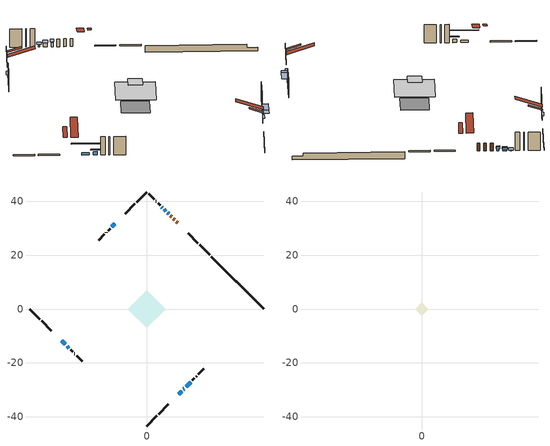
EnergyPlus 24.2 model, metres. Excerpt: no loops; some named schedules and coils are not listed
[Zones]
conditioned space
 floor adiabatic (AdiabaticFloorConstruction): -7.01,0 0,7.01 7.01,0 0,-7.01 z3.05
 floor foundation (Slab1 construction): -4.85,0.11 -0.11,4.85 4.85,-0.11 0.11,-4.85 z-1.22
 wall outside (RimJoist1 construction): 0,-43.37 3.72,-39.66 / -43.37,0 -39.66,-3.72 / 0,43.37 -3.72,39.66 / 23.32,20.05 19.6,23.77 z0.61:0.91
 wall outside (RimJoist2 construction): 4.37,-39 8.01,-35.36 / -39,-4.37 -35.36,-8.01 / -4.37,39 -8.01,35.36 / 18.94,24.43 15.31,28.07 z0.61:0.91
 wall outside (AdiabaticWallConstruction 1): 11.46,31.92 11.03,32.35 / 10.37,33 9.91,33.46 / 9.26,34.12 8.77,34.6 z0.61:2.64
 wall outside (AdiabaticWallConstruction): -11.86,31.51 -12.89,30.49 / 11.86,-31.51 12.89,-30.49 / 13.54,-29.83 13.9,-29.48 z0.61:1.83; -31.51,-11.86 -30.22,-13.16 z0.61:1.17; 8.11,35.26 7.76,35.62 z0.61:1.68; 7.1,36.27 6.45,36.93 / -29.56,-13.81 -28.91,-14.47 z0.61:1.53; 14.55,-28.82 16.24,-27.13 z0.61:2.21; 5.8,37.58 5.57,37.8 z0.61:0.92
 wall outside (Wall1 construction): 16.9,-26.48 17.64,-25.73 / -28.25,-15.12 -27.51,-15.86 / -13.54,29.83 -14.29,29.09 / 4.92,38.45 4.18,39.2 z0.61:5.49
 wall outside (Wall2 construction): 18.3,-25.07 18.45,-24.92 / -26.85,-16.52 -26.7,-16.68 / -14.94,28.43 -15.1,28.28 / 3.52,39.85 3.36,40.01 z0.61:5.49
 wall outside (Wall3 construction): 19.11,-24.26 21.16,-22.21 / -26.04,-17.33 -23.99,-19.38 / -15.75,27.62 -17.81,25.57 / 2.71,40.67 0.66,42.72 z0.61:5.49
 wall foundation (FoundationWall1 construction): 23.98,19.4,-1.22 23.98,19.4,0.61 41.43,1.94,0.61 41.43,1.94,-0.27 43.37,0,-0.27 43.37,0,-1.22
 window (WindowConstruction): -11.86,31.51 -12.88,30.49 z0.61:1.83
 window (WindowConstruction 7): -31.51,-11.86 -30.22,-13.15 z0.61:1.17
 window (WindowConstruction 1): 11.86,-31.51 12.88,-30.49 z0.61:1.83
 window (WindowConstruction 5): 13.54,-29.83 13.9,-29.48 z0.61:1.83
 window (WindowConstruction 6): 8.11,35.26 7.76,35.61 z0.61:1.68
 window (WindowConstruction 2): 7.1,36.27 6.45,36.92 z0.61:1.52
 window (WindowConstruction 3): 14.55,-28.82 16.24,-27.13 z0.61:2.21
 window (WindowConstruction 4): -29.56,-13.81 -28.91,-14.46 z0.61:1.52
 window (WindowConstruction 8): 5.79,37.58 5.58,37.8 z0.61:0.91
 door (Door): 11.46,31.92 11.03,32.35 z0.61:2.64
 door (Door 1): 10.37,33 9.91,33.46 z0.61:2.64
 door (Door 2): 9.25,34.12 8.77,34.6 z0.61:2.64
 ceiling adiabatic (AdiabaticFloorConstruction): 0,-7.01 7.01,0 0,7.01 -7.01,0 z3.05
 roof outside (Roof2 construction): 11.2,-32.17,5.49 6.5,-27.47,7.7 5.26,-28.71,7.7 9.96,-33.41,5.49; -32.17,-11.2,5.49 -27.47,-6.5,7.7 -28.71,-5.26,7.7 -33.41,-9.96,5.49; -11.2,32.17,5.49 -6.5,27.47,7.7 -5.26,28.71,7.7 -9.96,33.41,5.49; 12.11,31.26,5.49 7.41,26.56,7.7 8.65,25.32,7.7 13.35,30.02,5.49
attic - vented
 floor to conditioned space (Floor1 construction Reversed): -2.49,0 0,2.49 2.49,0 0,-2.49 z5.49
 roof outside (Roof1 construction): 9.31,-34.07,5.49 6.88,-31.64,6.63 6.24,-32.28,6.63 8.67,-34.71,5.49; -34.07,-9.31,5.49 -31.64,-6.88,6.63 -32.28,-6.24,6.63 -34.71,-8.67,5.49; -9.31,34.07,5.49 -6.88,31.64,6.63 -6.24,32.28,6.63 -8.67,34.71,5.49; 14.01,29.36,5.49 11.58,26.93,6.63 12.22,26.29,6.63 14.65,28.72,5.49
shading: -13.03,30.35 -11.72,31.66 -12,31.94 -13.31,30.63 z2.03; -28.37,-15.01 -33.37,-10.01 -33.66,-10.3 -28.66,-15.3 z3.79; 13.03,-30.35 11.72,-31.66 12.01,-31.95 13.32,-30.64 z2.03; 14.33,-29.05 13.11,-30.26 14.19,-31.34 15.4,-30.12 z2.44; 7.62,35.76 8.26,35.12 9.33,36.19 8.69,36.83 z1.88; 6.34,37.03 7.21,36.17 8.28,37.24 7.42,38.11 z1.67; 16.52,-26.85 14.27,-29.1 15.35,-30.18 17.6,-27.93 z2.61; -28.48,-14.9 -29.99,-13.38 -30.28,-13.67 -28.77,-15.19 z2.13; 5.3,38.08 6.08,37.3 6.94,38.16 6.16,38.94 z1.31
[Building]
Building 1: Terrain=Suburbs
[Site:Location]
Quebec Intl AP_QC: Latitude {deg}=46.8; Longitude {deg}=-71.38; Time Zone {hr}=-5; Elevation {m}=74; Keep Site Location Information=Yes
[Site:GroundTemperature:Shallow]
0.0108218, -2.24938, -2.43038, -1.3578, 2.94801, 7.23376, 10.9493, 13.303, 13.5029, 11.5886, 7.96783, 3.81355
[Site:WaterMainsTemperature]
Calculation Method=Schedule; Temperature Schedule=mains temperature schedule
[Material] Roughness=Rough; Thermal Absorptance=0.9
Name | Thickness {m} | Conductivity {W/m-K} | Density {kg/m3} | Specific Heat {J/kg-K} | Solar Absorptance | Visible Absorptance
asphalt or fiberglass shingles | 0.00635 | 0.162714 | 1121.4 | 1465.45 | 0.4 | 0.4
ceiling loosefill ins | 0.169333 | 0.0480833 | 16.02 | 1046.75 | 0.7 | 0.7
ceiling stud and cavity | 0.1397 | 0.376001 | 65.682 | 1177.47 | 0.7 | 0.7
concrete 4.0 in. | 0.1016 | 1.803125 | 2242.8 | 837.4 | 0.7 | 0.7
concrete 8.0 in. | 0.2032 | 1.803125 | 2242.8 | 837.4 | 0.7 | 0.7
door material | 0.04445 | 0.0451087 | 512.64 | 1214.23 | 0.7 | 0.7
door material 1 | 0.04445 | 0.20624 | 512.64 | 1214.23 | 0.7 | 0.7
exterior vertical ins | 0.00865785 | 0.029427 | 32.04 | 1214.23 | 0.7 | 0.7
floor covering | 0.0127 | 0.0433444 | 54.468 | 1339.84 | 0.6 | 0.6
floor rigid ins; wall rigid ins | 0.512978 | 0.029427 | 32.04 | 1214.23 | 0.7 | 0.7
floor stud and cavity | 0.1397 | 1.75129 | 37.0049 | 1207.88 | 0.7 | 0.7
furniture material conditioned space 1 | 0.1524 | 0.115458 | 640.8 | 1214.23 | 0.6 | 0.6
gypsum board | 0.0127 | 0.160291 | 801 | 837.4 | 0.6 | 0.6
gypsum board 1 | 0.0127 | 0.160291 | 801 | 837.4 | 0.7 | 0.7
osb sheathing 0.5 in. | 0.0127 | 0.115458 | 512.64 | 1214.23 | 0.7 | 0.7
osb sheathing 0.75 in. | 0.01905 | 0.115458 | 512.64 | 1214.23 | 0.7 | 0.7
osb sheathing 2.0 in. | 0.0508 | 0.115458 | 512.64 | 1214.23 | 0.7 | 0.7
rim joist rigid ins; roof rigid ins | 0.051816 | 0.029427 | 32.04 | 1214.23 | 0.7 | 0.7
rim joist stud and cavity | 0.0508 | 0.042578 | 125.044 | 1163.47 | 0.6 | 0.6
rim joist stud and cavity 1 | 0.0508 | 0.037198 | 125.044 | 1163.47 | 0.6 | 0.6
roof stud and cavity | 0.2032 | 1.14503 | 78.34581 | 1123.46 | 0.7 | 0.7
wall stud and cavity | 0.1397 | 0.105363 | 139.0536 | 1170.24 | 0.7 | 0.7
wall stud and cavity 1 | 0.1397 | 0.0995464 | 139.0536 | 1170.24 | 0.7 | 0.7
wall stud and cavity 2 | 0.1397 | 0.0972285 | 139.0536 | 1170.24 | 0.7 | 0.7
wall stud and cavity 3 | 0.0889 | 0.380278 | 52.3479 | 1209.89 | 0.7 | 0.7
wall stud and cavity 4 | 0.0889 | 0.391764 | 83.0341 | 1211.67 | 0.7 | 0.7
wood siding | 0.0254 | 0.102417 | 544.68 | 1172.36 | 0.4 | 0.4
wood siding 1; wood siding 2; wood siding 3 | 0.0254 | 0.102417 | 544.68 | 1172.36 | 0.7 | 0.7
[WindowMaterial:SimpleGlazingSystem]
Name | U-Factor {W/m2-K} | Solar Heat Gain Coefficient
WindowMaterial | 2.78676 | 0.58
WindowMaterial 1 | 3.02467 | 0.51
WindowMaterial 2 | 2.05089 | 0.58
WindowMaterial 3 | 1.80901 | 0.4
WindowMaterial 4 | 3.03943 | 0.45
WindowMaterial 5 | 3.04227 | 0.45
WindowMaterial 6 | 4.34026 | 0.48
[Construction]
AdiabaticFloorConstruction: floor stud and cavity, floor rigid ins, osb sheathing 0.75 in., floor covering
AdiabaticWallConstruction: wood siding 2, wall rigid ins, wall stud and cavity 3, gypsum board
AdiabaticWallConstruction 1: wood siding 3, wall rigid ins, wall stud and cavity 3, gypsum board
Door: door material
Door 1; Door 2: door material 1
Floor1 construction Reversed: gypsum board, ceiling stud and cavity, ceiling loosefill ins
FoundationWall1 construction: concrete 8.0 in., gypsum board 1
furniture construction conditioned space 1: furniture material conditioned space 1
PartitionWallConstruction: gypsum board, wall stud and cavity 4, gypsum board
RimJoist1 construction: wood siding 1, osb sheathing 2.0 in., rim joist stud and cavity
RimJoist2 construction: wood siding 1, rim joist rigid ins, osb sheathing 2.0 in., rim joist stud and cavity 1
Roof1 construction: asphalt or fiberglass shingles
Roof2 construction: asphalt or fiberglass shingles, roof rigid ins, osb sheathing 0.75 in., roof stud and cavity, gypsum board
Slab1 construction: concrete 4.0 in.
Wall1 construction: wood siding, osb sheathing 0.5 in., wall stud and cavity, gypsum board
Wall2 construction: wood siding, osb sheathing 0.5 in., wall stud and cavity 1, gypsum board
Wall3 construction: wood siding, osb sheathing 0.5 in., wall stud and cavity 2, gypsum board
WindowConstruction; WindowConstruction 1: WindowMaterial
WindowConstruction 2; WindowConstruction 4: WindowMaterial 1
WindowConstruction 3: WindowMaterial 2
WindowConstruction 5: WindowMaterial 3
WindowConstruction 6: WindowMaterial 4
WindowConstruction 7: WindowMaterial 5
WindowConstruction 8: WindowMaterial 6
[Zone] Multiplier=1; Part of Total Floor Area=Yes
Name | Volume {m3}
attic - vented | 2.31528
conditioned space | 280.6
[Space]
Name | Zone | Volume {m3}
attic - vented 1 | attic - vented | 2.31528
conditioned space 1 | conditioned space | 280.6
[ZoneInfiltration:EffectiveLeakageArea]
infil attic - vented 1: Zone or Space=attic - vented 1; Schedule=Always On Discrete; Effective Air Leakage Area {cm2}=459.692; Stack Coefficient=7.96613e-05; Wind Coefficient=6.03037e-06
[ZoneMixing]
whole house fan mix: Zone or Space=attic - vented; Schedule=Always On Continuous; Design Flow Rate Calculation Method=Flow/Zone; Design Flow Rate {m3/s}=0; Source Zone or Space=conditioned space
[SurfaceProperty:ExposedFoundationPerimeter]
Slab1: Exposed Perimeter Calculation Method=TotalExposedPerimeter; Total Exposed Perimeter {m}=27.433
[InternalMass] Zone or ZoneList=conditioned space; Space or SpaceList=conditioned space 1
Name | Construction | Surface Area {m2}
furniture mass conditioned space 1 | furniture construction conditioned space 1 | 58.1239
partition wall mass | PartitionWallConstruction | 145.31
[Lights]
interior lighting: Zone or ZoneList or Space or SpaceList=conditioned space 1; Schedule=interior lighting schedule; Design Level Calculation Method=LightingLevel; Lighting Level {W}=343.2; Return Air Fraction=0; Fraction Radiant=0.6; Fraction Visible=0.2; Fraction Replaceable=1
[People]
occupants: Zone or ZoneList or Space or SpaceList=conditioned space 1; Number of People Schedule=occupants schedule; Number of People Calculation Method=People; Number of People=3; Fraction Radiant=0.314171; Sensible Heat Fraction=0.56303; Activity Level Schedule=occupants activity schedule; Carbon Dioxide Generation Rate {m3/s-W}=0; Enable ASHRAE 55 Comfort Warnings=No; Mean Radiant Temperature Calculation Type=EnclosureAveraged
[ElectricEquipment] Zone or ZoneList or Space or SpaceList=conditioned space 1; Design Level Calculation Method=EquipmentLevel
Name | Schedule | Design Level {W} | Fraction Latent | Fraction Radiant | Fraction Lost
clothes dryer | clothes dryer schedule | 140.772 | 0.015 | 0.081 | 0.85
clothes washer | clothes washer schedule | 32.1985 | 0.03 | 0.162 | 0.7
cooking range | cooking range schedule | 215.147 | 0.08 | 0.432 | 0.2
dishwasher | dishwasher schedule | 66.8632 | 0.3 | 0.18 | 0.4
fridge | fridge schedule | 72.9452 | 0 | 0.6 | 0
mech vent house fan | mech vent house fan schedule | 0 | 0 | 0 | 1
mech vent house fan cfis | mech vent house fan cfis schedule | 0 | 0 | 0 | 0
mech vent range fan 0 | mech vent range fan 0 schedule | 57 | 0 | 0 | 1
misc plug loads | misc plug loads schedule | 494.7 | 0.045 | 0.513 | 0.1
whole house fan | Always On Discrete | 0 | 0 | 0 | 1
[OtherEquipment] Zone or ZoneList or Space or SpaceList=conditioned space 1; Design Level Calculation Method=EquipmentLevel
Name | Fuel Type | Schedule | Design Level {W} | Fraction Latent | Fraction Radiant | Fraction Lost
clothes dryer 1 | Electricity | clothes dryer schedule | 0 | 0.015 | 0.081 | 0.85
cooking range 1 | Electricity | cooking range schedule | 0 | 0.08 | 0.432 | 0.2
general water use latent | None | general water use schedule | 62.594 | 1 | 0 | 0
general water use sensible | None | general water use schedule | -61.6891 | 0 | 0.6 | 0
mech vent house fan latent load | None | Always On Discrete | 0 | 1 | 0 | 0
mech vent house fan sensible load | None | Always On Discrete | 0 | 0 | 0 | 0
water heater energy adjustment1 | Electricity | Always On Discrete | 0.01 | 0 | 0 | 1
[ZoneInfiltration:DesignFlowRate] Zone or ZoneList or Space or SpaceList=conditioned space 1; Schedule=Always On Discrete; Design Flow Rate Calculation Method=Flow/Zone; Design Flow Rate {m3/s}=0
infil flow; natural vent flow; whole house fan flow
[ZoneControl:Thermostat]
conditioned space Thermostat: Zone or ZoneList=conditioned space; Control Type Schedule=conditioned space Thermostat Schedule; Control 1=conditioned space temperature setpoint; Temperature Difference Between Cutout And Setpoint {deltaC}=0
[ThermostatSetpoint:DualSetpoint]
conditioned space temperature setpoint: Heating Setpoint Temperature Schedule=heating setpoint; Cooling Setpoint Temperature Schedule=cooling setpoint
[AirLoopHVAC:UnitarySystem]
unit heater unitary system: Control Type=Load; Controlling Zone or Thermostat Location=conditioned space; Dehumidification Control Type=None; Availability Schedule=Always On Discrete; Supply Fan=unit heater supply fan; Fan Placement=BlowThrough; Supply Air Fan Operating Mode Schedule=unit heater auto fan schedule; Heating Coil=unit heater htg coil; DX Heating Coil Sizing Ratio=1; Use DOAS DX Cooling Coil=No; Minimum Supply Air Temperature {C}=2; Latent Load Control=SensibleOnlyLoadControl; Cooling Supply Air Flow Rate Method=None; Heating Supply Air Flow Rate Method=SupplyAirFlowRate; Heating Supply Air Flow Rate {m3/s}=0.00141584; No Load Supply Air Flow Rate Method=SupplyAirFlowRate; No Load Supply Air Flow Rate {m3/s}=0; No Load Supply Air Flow Rate Control Set To Low Speed=Yes; Maximum Supply Air Temperature {C}=48.8889; Maximum Outdoor Dry-Bulb Temperature for Supplemental Heater Operation {C}=21; Ancillary On-Cycle Electric Power {W}=0; Ancillary Off-Cycle Electric Power {W}=0
[Zone equipment]
conditioned space: electric baseboard, unit heater unitary system
[Foundation:Kiva]
Foundation Kiva 1: Initial Indoor Air Temperature {C}=18; Wall Height Above Grade {m}=0.609996; Wall Depth Below Slab {m}=0.2032; Custom Block Material Name 1=exterior vertical ins; Custom Block Depth 1 {m}=1.82999; Custom Block X Position 1 {m}=0.2159; Custom Block Z Position 1 {m}=0
[Foundation:Kiva:Settings]
Soil Conductivity {W/m-K}=0.849921; Soil Density {kg/m3}=1842.3; Soil Specific Heat {J/kg-K}=418.7; Ground Solar Absorptivity=0.9; Ground Thermal Absorptivity=0.9; Ground Surface Roughness {m}=0.03; Far-Field Width {m}=40; Deep-Ground Boundary Condition=ZeroFlux; Deep-Ground Depth {m}=40; Minimum Cell Dimension {m}=0.2; Maximum Cell Growth Coefficient=3; Simulation Timestep=Timestep
[Exterior:Lights]
exterior lighting: Schedule=exterior lighting schedule; Design Level {W}=75.6
[EnergyManagementSystem:Sensor] Output:Variable or Output:Meter Index Key=conditioned space
Name | Output:Variable or Output:Meter
conditioned_space_clg_unmet_s | Zone Cooling Setpoint Not Met Time
conditioned_space_htg_unmet_s | Zone Heating Setpoint Not Met Time
fridge_tin_s; tin_s; tin_s_1 | Zone Mean Air Temperature
tout_s | Zone Outdoor Air Drybulb Temperature
win_s | Zone Air Humidity Ratio
[Schedule:Constant]
Name | Hourly Value
Always On Continuous; mech vent house fan schedule; mech vent house fan cfis schedule; Always On Discrete | 1
occupants activity schedule | 117.228
fridge schedule; unit heater auto fan schedule | 0
[Schedule:Week:Daily]
interior lighting schedule Week Rule - Jan1-Jan27: interior lighting schedule day, interior lighting schedule day, interior lighting schedule day, interior lighting schedule day, interior lighting schedule day, interior lighting schedule day, interior lighting schedule day, interior lighting schedule default day, interior lighting schedule default day, interior lighting schedule default day, interior lighting schedule default day, interior lighting schedule default day
interior lighting schedule Week Rule - Jan28-Feb3: interior lighting schedule day, interior lighting schedule day, interior lighting schedule day, interior lighting schedule day, interior lighting schedule day 1, interior lighting schedule day 1, interior lighting schedule day 1, interior lighting schedule default day, interior lighting schedule default day, interior lighting schedule default day, interior lighting schedule default day, interior lighting schedule default day
interior lighting schedule Week Rule - Feb4-Feb24: interior lighting schedule day 1, interior lighting schedule day 1, interior lighting schedule day 1, interior lighting schedule day 1, interior lighting schedule day 1, interior lighting schedule day 1, interior lighting schedule day 1, interior lighting schedule default day, interior lighting schedule default day, interior lighting schedule default day, interior lighting schedule default day, interior lighting schedule default day
interior lighting schedule Week Rule - Feb25-Mar3: interior lighting schedule day 1, interior lighting schedule day 1, interior lighting schedule day 1, interior lighting schedule day 1, interior lighting schedule day 2, interior lighting schedule day 2, interior lighting schedule day 2, interior lighting schedule default day, interior lighting schedule default day, interior lighting schedule default day, interior lighting schedule default day, interior lighting schedule default day
interior lighting schedule Week Rule - Mar4-Mar31: interior lighting schedule day 2, interior lighting schedule day 2, interior lighting schedule day 2, interior lighting schedule day 2, interior lighting schedule day 2, interior lighting schedule day 2, interior lighting schedule day 2, interior lighting schedule default day, interior lighting schedule default day, interior lighting schedule default day, interior lighting schedule default day, interior lighting schedule default day
interior lighting schedule Week Rule - Apr1-Apr28: interior lighting schedule day 3, interior lighting schedule day 3, interior lighting schedule day 3, interior lighting schedule day 3, interior lighting schedule day 3, interior lighting schedule day 3, interior lighting schedule day 3, interior lighting schedule default day, interior lighting schedule default day, interior lighting schedule default day, interior lighting schedule default day, interior lighting schedule default day
interior lighting schedule Week Rule - Apr29-May5: interior lighting schedule day 3, interior lighting schedule day 3, interior lighting schedule day 4, interior lighting schedule day 4, interior lighting schedule day 4, interior lighting schedule day 4, interior lighting schedule day 4, interior lighting schedule default day, interior lighting schedule default day, interior lighting schedule default day, interior lighting schedule default day, interior lighting schedule default day
interior lighting schedule Week Rule - May6-May26: interior lighting schedule day 4, interior lighting schedule day 4, interior lighting schedule day 4, interior lighting schedule day 4, interior lighting schedule day 4, interior lighting schedule day 4, interior lighting schedule day 4, interior lighting schedule default day, interior lighting schedule default day, interior lighting schedule default day, interior lighting schedule default day, interior lighting schedule default day
interior lighting schedule Week Rule - May27-Jun2: interior lighting schedule day 4, interior lighting schedule day 4, interior lighting schedule day 4, interior lighting schedule day 4, interior lighting schedule day 4, interior lighting schedule day 5, interior lighting schedule day 5, interior lighting schedule default day, interior lighting schedule default day, interior lighting schedule default day, interior lighting schedule default day, interior lighting schedule default day
interior lighting schedule Week Rule - Jun3-Jun30: interior lighting schedule day 5, interior lighting schedule day 5, interior lighting schedule day 5, interior lighting schedule day 5, interior lighting schedule day 5, interior lighting schedule day 5, interior lighting schedule day 5, interior lighting schedule default day, interior lighting schedule default day, interior lighting schedule default day, interior lighting schedule default day, interior lighting schedule default day
interior lighting schedule Week Rule - Jul1-Jul28: interior lighting schedule day 6, interior lighting schedule day 6, interior lighting schedule day 6, interior lighting schedule day 6, interior lighting schedule day 6, interior lighting schedule day 6, interior lighting schedule day 6, interior lighting schedule default day, interior lighting schedule default day, interior lighting schedule default day, interior lighting schedule default day, interior lighting schedule default day
interior lighting schedule Week Rule - Jul29-Aug4: interior lighting schedule day 6, interior lighting schedule day 6, interior lighting schedule day 6, interior lighting schedule day 7, interior lighting schedule day 7, interior lighting schedule day 7, interior lighting schedule day 7, interior lighting schedule default day, interior lighting schedule default day, interior lighting schedule default day, interior lighting schedule default day, interior lighting schedule default day
interior lighting schedule Week Rule - Aug5-Aug25: interior lighting schedule day 7, interior lighting schedule day 7, interior lighting schedule day 7, interior lighting schedule day 7, interior lighting schedule day 7, interior lighting schedule day 7, interior lighting schedule day 7, interior lighting schedule default day, interior lighting schedule default day, interior lighting schedule default day, interior lighting schedule default day, interior lighting schedule default day
interior lighting schedule Week Rule - Aug26-Sep1: interior lighting schedule day 7, interior lighting schedule day 7, interior lighting schedule day 7, interior lighting schedule day 7, interior lighting schedule day 7, interior lighting schedule day 7, interior lighting schedule day 8, interior lighting schedule default day, interior lighting schedule default day, interior lighting schedule default day, interior lighting schedule default day, interior lighting schedule default day
interior lighting schedule Week Rule - Sep2-Sep29: interior lighting schedule day 8, interior lighting schedule day 8, interior lighting schedule day 8, interior lighting schedule day 8, interior lighting schedule day 8, interior lighting schedule day 8, interior lighting schedule day 8, interior lighting schedule default day, interior lighting schedule default day, interior lighting schedule default day, interior lighting schedule default day, interior lighting schedule default day
interior lighting schedule Week Rule - Sep30-Oct6: interior lighting schedule day 8, interior lighting schedule day 9, interior lighting schedule day 9, interior lighting schedule day 9, interior lighting schedule day 9, interior lighting schedule day 9, interior lighting schedule day 9, interior lighting schedule default day, interior lighting schedule default day, interior lighting schedule default day, interior lighting schedule default day, interior lighting schedule default day
interior lighting schedule Week Rule - Oct7-Oct27: interior lighting schedule day 9, interior lighting schedule day 9, interior lighting schedule day 9, interior lighting schedule day 9, interior lighting schedule day 9, interior lighting schedule day 9, interior lighting schedule day 9, interior lighting schedule default day, interior lighting schedule default day, interior lighting schedule default day, interior lighting schedule default day, interior lighting schedule default day
interior lighting schedule Week Rule - Oct28-Nov3: interior lighting schedule day 9, interior lighting schedule day 9, interior lighting schedule day 9, interior lighting schedule day 9, interior lighting schedule day 10, interior lighting schedule day 10, interior lighting schedule day 10, interior lighting schedule default day, interior lighting schedule default day, interior lighting schedule default day, interior lighting schedule default day, interior lighting schedule default day
interior lighting schedule Week Rule - Nov4-Nov24: interior lighting schedule day 10, interior lighting schedule day 10, interior lighting schedule day 10, interior lighting schedule day 10, interior lighting schedule day 10, interior lighting schedule day 10, interior lighting schedule day 10, interior lighting schedule default day, interior lighting schedule default day, interior lighting schedule default day, interior lighting schedule default day, interior lighting schedule default day
interior lighting schedule Week Rule - Nov25-Dec1: interior lighting schedule day 10, interior lighting schedule day 10, interior lighting schedule day 10, interior lighting schedule day 10, interior lighting schedule day 10, interior lighting schedule day 10, interior lighting schedule day 11, interior lighting schedule default day, interior lighting schedule default day, interior lighting schedule default day, interior lighting schedule default day, interior lighting schedule default day
interior lighting schedule Week Rule - Dec2-Dec31: interior lighting schedule day 11, interior lighting schedule day 11, interior lighting schedule day 11, interior lighting schedule day 11, interior lighting schedule day 11, interior lighting schedule day 11, interior lighting schedule day 11, interior lighting schedule default day, interior lighting schedule default day, interior lighting schedule default day, interior lighting schedule default day, interior lighting schedule default day
occupants schedule Week Rule - Jan1-Dec31: occupants schedule day, occupants schedule day, occupants schedule day, occupants schedule day, occupants schedule day, occupants schedule day, occupants schedule day, occupants schedule default day, occupants schedule default day, occupants schedule default day, occupants schedule default day, occupants schedule default day
clothes dryer schedule Week Rule - Jan1-Dec31: clothes dryer schedule day, clothes dryer schedule day, clothes dryer schedule day, clothes dryer schedule day, clothes dryer schedule day, clothes dryer schedule day, clothes dryer schedule day, clothes dryer schedule default day, clothes dryer schedule default day, clothes dryer schedule default day, clothes dryer schedule default day, clothes dryer schedule default day
clothes washer schedule Week Rule - Jan1-Dec31: clothes washer schedule day, clothes washer schedule day, clothes washer schedule day, clothes washer schedule day, clothes washer schedule day, clothes washer schedule day, clothes washer schedule day, clothes washer schedule default day, clothes washer schedule default day, clothes washer schedule default day, clothes washer schedule default day, clothes washer schedule default day
cooking range schedule Week Rule - Jan1-Dec31: cooking range schedule day, cooking range schedule day, cooking range schedule day, cooking range schedule day, cooking range schedule day, cooking range schedule day, cooking range schedule day, cooking range schedule default day, cooking range schedule default day, cooking range schedule default day, cooking range schedule default day, cooking range schedule default day
dishwasher schedule Week Rule - Jan1-Dec31: dishwasher schedule day, dishwasher schedule day, dishwasher schedule day, dishwasher schedule day, dishwasher schedule day, dishwasher schedule day, dishwasher schedule day, dishwasher schedule default day, dishwasher schedule default day, dishwasher schedule default day, dishwasher schedule default day, dishwasher schedule default day
mech vent range fan 0 schedule Week Rule - Jan1-Dec31: mech vent range fan 0 schedule day, mech vent range fan 0 schedule day, mech vent range fan 0 schedule day, mech vent range fan 0 schedule day, mech vent range fan 0 schedule day, mech vent range fan 0 schedule day, mech vent range fan 0 schedule day, mech vent range fan 0 schedule default day, mech vent range fan 0 schedule default day, mech vent range fan 0 schedule default day, mech vent range fan 0 schedule default day, mech vent range fan 0 schedule default day
misc plug loads schedule Week Rule - Jan1-Dec31: misc plug loads schedule day, misc plug loads schedule day, misc plug loads schedule day, misc plug loads schedule day, misc plug loads schedule day, misc plug loads schedule day, misc plug loads schedule day, misc plug loads schedule default day, misc plug loads schedule default day, misc plug loads schedule default day, misc plug loads schedule default day, misc plug loads schedule default day
general water use schedule Week Rule - Jan1-Dec31: general water use schedule day, general water use schedule day, general water use schedule day, general water use schedule day, general water use schedule day, general water use schedule day, general water use schedule day, general water use schedule default day, general water use schedule default day, general water use schedule default day, general water use schedule default day, general water use schedule default day
exterior lighting schedule Week Rule - Jan1-Jan27: exterior lighting schedule day, exterior lighting schedule day, exterior lighting schedule day, exterior lighting schedule day, exterior lighting schedule day, exterior lighting schedule day, exterior lighting schedule day, exterior lighting schedule default day, exterior lighting schedule default day, exterior lighting schedule default day, exterior lighting schedule default day, exterior lighting schedule default day
exterior lighting schedule Week Rule - Jan28-Feb3: exterior lighting schedule day, exterior lighting schedule day, exterior lighting schedule day, exterior lighting schedule day, exterior lighting schedule day 1, exterior lighting schedule day 1, exterior lighting schedule day 1, exterior lighting schedule default day, exterior lighting schedule default day, exterior lighting schedule default day, exterior lighting schedule default day, exterior lighting schedule default day
exterior lighting schedule Week Rule - Feb4-Feb24: exterior lighting schedule day 1, exterior lighting schedule day 1, exterior lighting schedule day 1, exterior lighting schedule day 1, exterior lighting schedule day 1, exterior lighting schedule day 1, exterior lighting schedule day 1, exterior lighting schedule default day, exterior lighting schedule default day, exterior lighting schedule default day, exterior lighting schedule default day, exterior lighting schedule default day
exterior lighting schedule Week Rule - Feb25-Mar3: exterior lighting schedule day 1, exterior lighting schedule day 1, exterior lighting schedule day 1, exterior lighting schedule day 1, exterior lighting schedule day 2, exterior lighting schedule day 2, exterior lighting schedule day 2, exterior lighting schedule default day, exterior lighting schedule default day, exterior lighting schedule default day, exterior lighting schedule default day, exterior lighting schedule default day
exterior lighting schedule Week Rule - Mar4-Mar31: exterior lighting schedule day 2, exterior lighting schedule day 2, exterior lighting schedule day 2, exterior lighting schedule day 2, exterior lighting schedule day 2, exterior lighting schedule day 2, exterior lighting schedule day 2, exterior lighting schedule default day, exterior lighting schedule default day, exterior lighting schedule default day, exterior lighting schedule default day, exterior lighting schedule default day
exterior lighting schedule Week Rule - Apr1-Apr28: exterior lighting schedule day 3, exterior lighting schedule day 3, exterior lighting schedule day 3, exterior lighting schedule day 3, exterior lighting schedule day 3, exterior lighting schedule day 3, exterior lighting schedule day 3, exterior lighting schedule default day, exterior lighting schedule default day, exterior lighting schedule default day, exterior lighting schedule default day, exterior lighting schedule default day
exterior lighting schedule Week Rule - Apr29-May5: exterior lighting schedule day 3, exterior lighting schedule day 3, exterior lighting schedule day 4, exterior lighting schedule day 4, exterior lighting schedule day 4, exterior lighting schedule day 4, exterior lighting schedule day 4, exterior lighting schedule default day, exterior lighting schedule default day, exterior lighting schedule default day, exterior lighting schedule default day, exterior lighting schedule default day
exterior lighting schedule Week Rule - May6-May26: exterior lighting schedule day 4, exterior lighting schedule day 4, exterior lighting schedule day 4, exterior lighting schedule day 4, exterior lighting schedule day 4, exterior lighting schedule day 4, exterior lighting schedule day 4, exterior lighting schedule default day, exterior lighting schedule default day, exterior lighting schedule default day, exterior lighting schedule default day, exterior lighting schedule default day
exterior lighting schedule Week Rule - May27-Jun2: exterior lighting schedule day 4, exterior lighting schedule day 4, exterior lighting schedule day 4, exterior lighting schedule day 4, exterior lighting schedule day 4, exterior lighting schedule day 5, exterior lighting schedule day 5, exterior lighting schedule default day, exterior lighting schedule default day, exterior lighting schedule default day, exterior lighting schedule default day, exterior lighting schedule default day
exterior lighting schedule Week Rule - Jun3-Jun30: exterior lighting schedule day 5, exterior lighting schedule day 5, exterior lighting schedule day 5, exterior lighting schedule day 5, exterior lighting schedule day 5, exterior lighting schedule day 5, exterior lighting schedule day 5, exterior lighting schedule default day, exterior lighting schedule default day, exterior lighting schedule default day, exterior lighting schedule default day, exterior lighting schedule default day
exterior lighting schedule Week Rule - Jul1-Jul28: exterior lighting schedule day 6, exterior lighting schedule day 6, exterior lighting schedule day 6, exterior lighting schedule day 6, exterior lighting schedule day 6, exterior lighting schedule day 6, exterior lighting schedule day 6, exterior lighting schedule default day, exterior lighting schedule default day, exterior lighting schedule default day, exterior lighting schedule default day, exterior lighting schedule default day
exterior lighting schedule Week Rule - Jul29-Aug4: exterior lighting schedule day 6, exterior lighting schedule day 6, exterior lighting schedule day 6, exterior lighting schedule day 7, exterior lighting schedule day 7, exterior lighting schedule day 7, exterior lighting schedule day 7, exterior lighting schedule default day, exterior lighting schedule default day, exterior lighting schedule default day, exterior lighting schedule default day, exterior lighting schedule default day
exterior lighting schedule Week Rule - Aug5-Aug25: exterior lighting schedule day 7, exterior lighting schedule day 7, exterior lighting schedule day 7, exterior lighting schedule day 7, exterior lighting schedule day 7, exterior lighting schedule day 7, exterior lighting schedule day 7, exterior lighting schedule default day, exterior lighting schedule default day, exterior lighting schedule default day, exterior lighting schedule default day, exterior lighting schedule default day
exterior lighting schedule Week Rule - Aug26-Sep1: exterior lighting schedule day 7, exterior lighting schedule day 7, exterior lighting schedule day 7, exterior lighting schedule day 7, exterior lighting schedule day 7, exterior lighting schedule day 7, exterior lighting schedule day 8, exterior lighting schedule default day, exterior lighting schedule default day, exterior lighting schedule default day, exterior lighting schedule default day, exterior lighting schedule default day
exterior lighting schedule Week Rule - Sep2-Sep29: exterior lighting schedule day 8, exterior lighting schedule day 8, exterior lighting schedule day 8, exterior lighting schedule day 8, exterior lighting schedule day 8, exterior lighting schedule day 8, exterior lighting schedule day 8, exterior lighting schedule default day, exterior lighting schedule default day, exterior lighting schedule default day, exterior lighting schedule default day, exterior lighting schedule default day
[Schedule:Year]
interior lighting schedule: interior lighting schedule Week Rule - Jan1-Jan27, 1, 1, 1, 27, interior lighting schedule Week Rule - Jan28-Feb3, 1, 28, 2, 3, interior lighting schedule Week Rule - Feb4-Feb24, 2, 4, 2, 24, interior lighting schedule Week Rule - Feb25-Mar3, 2, 25, 3, 3, interior lighting schedule Week Rule - Mar4-Mar31, 3, 4, 3, 31, interior lighting schedule Week Rule - Apr1-Apr28, 4, 1, 4, 28, interior lighting schedule Week Rule - Apr29-May5, 4, 29, 5, 5, interior lighting schedule Week Rule - May6-May26, 5, 6, 5, 26, interior lighting schedule Week Rule - May27-Jun2, 5, 27, 6, 2, interior lighting schedule Week Rule - Jun3-Jun30, 6, 3, 6, 30, interior lighting schedule Week Rule - Jul1-Jul28, 7, 1, 7, 28, interior lighting schedule Week Rule - Jul29-Aug4, 7, 29, 8, 4, interior lighting schedule Week Rule - Aug5-Aug25, 8, 5, 8, 25, interior lighting schedule Week Rule - Aug26-Sep1, 8, 26, 9, 1, interior lighting schedule Week Rule - Sep2-Sep29, 9, 2, 9, 29, interior lighting schedule Week Rule - Sep30-Oct6, 9, 30, 10, 6, interior lighting schedule Week Rule - Oct7-Oct27, 10, 7, 10, 27, interior lighting schedule Week Rule - Oct28-Nov3, 10, 28, 11, 3, interior lighting schedule Week Rule - Nov4-Nov24, 11, 4, 11, 24, interior lighting schedule Week Rule - Nov25-Dec1, 11, 25, 12, 1, interior lighting schedule Week Rule - Dec2-Dec31, 12, 2, 12, 31
occupants schedule: occupants schedule Week Rule - Jan1-Dec31, 1, 1, 12, 31
clothes dryer schedule: clothes dryer schedule Week Rule - Jan1-Dec31, 1, 1, 12, 31
clothes washer schedule: clothes washer schedule Week Rule - Jan1-Dec31, 1, 1, 12, 31
cooking range schedule: cooking range schedule Week Rule - Jan1-Dec31, 1, 1, 12, 31
dishwasher schedule: dishwasher schedule Week Rule - Jan1-Dec31, 1, 1, 12, 31
mech vent range fan 0 schedule: mech vent range fan 0 schedule Week Rule - Jan1-Dec31, 1, 1, 12, 31
misc plug loads schedule: misc plug loads schedule Week Rule - Jan1-Dec31, 1, 1, 12, 31
general water use schedule: general water use schedule Week Rule - Jan1-Dec31, 1, 1, 12, 31
exterior lighting schedule: exterior lighting schedule Week Rule - Jan1-Jan27, 1, 1, 1, 27, exterior lighting schedule Week Rule - Jan28-Feb3, 1, 28, 2, 3, exterior lighting schedule Week Rule - Feb4-Feb24, 2, 4, 2, 24, exterior lighting schedule Week Rule - Feb25-Mar3, 2, 25, 3, 3, exterior lighting schedule Week Rule - Mar4-Mar31, 3, 4, 3, 31, exterior lighting schedule Week Rule - Apr1-Apr28, 4, 1, 4, 28, exterior lighting schedule Week Rule - Apr29-May5, 4, 29, 5, 5, exterior lighting schedule Week Rule - May6-May26, 5, 6, 5, 26, exterior lighting schedule Week Rule - May27-Jun2, 5, 27, 6, 2, exterior lighting schedule Week Rule - Jun3-Jun30, 6, 3, 6, 30, exterior lighting schedule Week Rule - Jul1-Jul28, 7, 1, 7, 28, exterior lighting schedule Week Rule - Jul29-Aug4, 7, 29, 8, 4, exterior lighting schedule Week Rule - Aug5-Aug25, 8, 5, 8, 25, exterior lighting schedule Week Rule - Aug26-Sep1, 8, 26, 9, 1, exterior lighting schedule Week Rule - Sep2-Sep29, 9, 2, 9, 29, exterior lighting schedule Week Rule - Sep30-Oct6, 9, 30, 10, 6, exterior lighting schedule Week Rule - Oct7-Oct27, 10, 7, 10, 27, exterior lighting schedule Week Rule - Oct28-Nov3, 10, 28, 11, 3, exterior lighting schedule Week Rule - Nov4-Nov24, 11, 4, 11, 24, exterior lighting schedule Week Rule - Nov25-Dec1, 11, 25, 12, 1, exterior lighting schedule Week Rule - Dec2-Dec31, 12, 2, 12, 31
[Schedule:Compact]
conditioned space Thermostat Schedule: Through: 12/31, For: AllDays, Until: 24:00, 4
mains temperature schedule: Through: 01/01, For: AllDays, Until: 24:00, 5.175, Through: 01/02, For: AllDays, Until: 24:00, 5.10167, Through: 01/03, For: AllDays, Until: 24:00, 5.02889, Through: 01/04, For: AllDays, Until: 24:00, 4.95778, Through: 01/05, For: AllDays, Until: 24:00, 4.88778, Through: 01/06, For: AllDays, Until: 24:00, 4.81833, Through: 01/07, For: AllDays, Until: 24:00, 4.75056, Through: 01/08, For: AllDays, Until: 24:00, 4.68389, Through: 01/09, For: AllDays, Until: 24:00, 4.61833, Through: 01/10, For: AllDays, Until: 24:00, 4.55389, Through: 01/11, For: AllDays, Until: 24:00, 4.49056, Through: 01/12, For: AllDays, Until: 24:00, 4.42889, Through: 01/13, For: AllDays, Until: 24:00, 4.36778, Through: 01/14, For: AllDays, Until: 24:00, 4.30889, Through: 01/15, For: AllDays, Until: 24:00, 4.25056, Through: 01/16, For: AllDays, Until: 24:00, 4.19389, Through: 01/17, For: AllDays, Until: 24:00, 4.13833, Through: 01/18, For: AllDays, Until: 24:00, 4.08444, Through: 01/19, For: AllDays, Until: 24:00, 4.03167, Through: 01/20, For: AllDays, Until: 24:00, 3.98056, Through: 01/21, For: AllDays, Until: 24:00, 3.93056, Through: 01/22, For: AllDays, Until: 24:00, 3.88222, Through: 01/23, For: AllDays, Until: 24:00, 3.835, Through: 01/24, For: AllDays, Until: 24:00, 3.78944, Through: 01/25, For: AllDays, Until: 24:00, 3.74556, Through: 01/26, For: AllDays, Until: 24:00, 3.70278, Through: 01/27, For: AllDays, Until: 24:00, 3.66167, Through: 01/28, For: AllDays, Until: 24:00, 3.62167, Through: 01/29, For: AllDays, Until: 24:00, 3.58389, Through: 01/30, For: AllDays, Until: 24:00, 3.54722, Through: 01/31, For: AllDays, Until: 24:00, 3.51167, Through: 02/01, For: AllDays, Until: 24:00, 3.47833, Through: 02/02, For: AllDays, Until: 24:00, 3.44611, Through: 02/03, For: AllDays, Until: 24:00, 3.41556, Through: 02/04, For: AllDays, Until: 24:00, 3.38667, Through: 02/05, For: AllDays, Until: 24:00, 3.35944, Through: 02/06, For: AllDays, Until: 24:00, 3.33389, Through: 02/07, For: AllDays, Until: 24:00, 3.30944, Through: 02/08, For: AllDays, Until: 24:00, 3.28667, Through: 02/09, For: AllDays, Until: 24:00, 3.26611, Through: 02/10, For: AllDays, Until: 24:00, 3.24667, Through: 02/11, For: AllDays, Until: 24:00, 3.22889, Through: 02/12, For: AllDays, Until: 24:00, 3.21278, Through: 02/13, For: AllDays, Until: 24:00, 3.19833, Through: 02/14, For: AllDays, Until: 24:00, 3.18556, Through: 02/15, For: AllDays, Until: 24:00, 3.17389, Through: 02/16, For: AllDays, Until: 24:00, 3.16444, Through: 02/17, For: AllDays, Until: 24:00, 3.15667, Through: 02/18, For: AllDays, Until: 24:00, 3.15056, Through: 02/19, For: AllDays, Until: 24:00, 3.14556, Through: 02/20, For: AllDays, Until: 24:00, 3.14278, Through: 02/21, For: AllDays, Until: 24:00, 3.14111, Through: 02/22, For: AllDays, Until: 24:00, 3.14167, Through: 02/23, For: AllDays, Until: 24:00, 3.14333, Through: 02/24, For: AllDays, Until: 24:00, 3.14722, Through: 02/25, For: AllDays, Until: 24:00, 3.15222, Through: 02/26, For: AllDays, Until: 24:00, 3.15944, Through: 02/27, For: AllDays, Until: 24:00, 3.16778, Through: 02/28, For: AllDays, Until: 24:00, 3.17778, Through: 03/01, For: AllDays, Until: 24:00, 3.18944, Through: 03/02, For: AllDays, Until: 24:00, 3.20333, Through: 03/03, For: AllDays, Until: 24:00, 3.21833, Through: 03/04, For: AllDays, Until: 24:00, 3.235, Through: 03/05, For: AllDays, Until: 24:00, 3.25333, Through: 03/06, For: AllDays, Until: 24:00, 3.27333, Through: 03/07, For: AllDays, Until: 24:00, 3.29444, Through: 03/08, For: AllDays, Until: 24:00, 3.31778, Through: 03/09, For: AllDays, Until: 24:00, 3.34222, Through: 03/10, For: AllDays, Until: 24:00, 3.36889, Through: 03/11, For: AllDays, Until: 24:00, 3.39667, Through: 03/12, For: AllDays, Until: 24:00, 3.42611, Through: 03/13, For: AllDays, Until: 24:00, 3.45722, Through: 03/14, For: AllDays, Until: 24:00, 3.49, Through: 03/15, For: AllDays, Until: 24:00, 3.52389, Through: 03/16, For: AllDays, Until: 24:00, 3.55944, Through: 03/17, For: AllDays, Until: 24:00, 3.59667, Through: 03/18, For: AllDays, Until: 24:00, 3.63556, Through: 03/19, For: AllDays, Until: 24:00, 3.67556, Through: 03/20, For: AllDays, Until: 24:00, 3.71722, Through: 03/21, For: AllDays, Until: 24:00, 3.76056, Through: 03/22, For: AllDays, Until: 24:00, 3.80556, Through: 03/23, For: AllDays, Until: 24:00, 3.85111, Through: 03/24, For: AllDays, Until: 24:00, 3.89889, Through: 03/25, For: AllDays, Until: 24:00, 3.94778, Through: 03/26, For: AllDays, Until: 24:00, 3.99833, Through: 03/27, For: AllDays, Until: 24:00, 4.05, Through: 03/28, For: AllDays, Until: 24:00, 4.10333, Through: 03/29, For: AllDays, Until: 24:00, 4.15778, Through: 03/30, For: AllDays, Until: 24:00, 4.21333, Through: 03/31, For: AllDays, Until: 24:00, 4.27056, Through: 04/01, For: AllDays, Until: 24:00, 4.32944, Through: 04/02, For: AllDays, Until: 24:00, 4.38889, Through: 04/03, For: AllDays, Until: 24:00, 4.45, Through: 04/04, For: AllDays, Until: 24:00, 4.51222, Through: 04/05, For: AllDays, Until: 24:00, 4.57611, Through: 04/06, For: AllDays, Until: 24:00, 4.64056, Through: 04/07, For: AllDays, Until: 24:00, 4.70667, Through: 04/08, For: AllDays, Until: 24:00, 4.77389, Through: 04/09, For: AllDays, Until: 24:00, 4.84222, Through: 04/10, For: AllDays, Until: 24:00, 4.91167, Through: 04/11, For: AllDays, Until: 24:00, 4.98278, Through: 04/12, For: AllDays, Until: 24:00, 5.05444, Through: 04/13, For: AllDays, Until: 24:00, 5.12722, Through: 04/14, For: AllDays, Until: 24:00, 5.20111, Through: 04/15, For: AllDays, Until: 24:00, 5.27611, Through: 04/16, For: AllDays, Until: 24:00, 5.35167, Through: 04/17, For: AllDays, Until: 24:00, 5.42889, Through: 04/18, For: AllDays, Until: 24:00, 5.50667, Through: 04/19, For: AllDays, Until: 24:00, 5.58556, Through: 04/20, For: AllDays, Until: 24:00, 5.665, Through: 04/21, For: AllDays, Until: 24:00, 5.74611, Through: 04/22, For: AllDays, Until: 24:00, 5.82722, Through: 04/23, For: AllDays, Until: 24:00, 5.91, Through: 04/24, For: AllDays, Until: 24:00, 5.99278, Through: 04/25, For: AllDays, Until: 24:00, 6.07722, Through: 04/26, For: AllDays, Until: 24:00, 6.16167, Through: 04/27, For: AllDays, Until: 24:00, 6.24722, Through: 04/28, For: AllDays, Until: 24:00, 6.33389, Through: 04/29, For: AllDays, Until: 24:00, 6.42056, Through: 04/30, For: AllDays, Until: 24:00, 6.50833, Through: 05/01, For: AllDays, Until: 24:00, 6.59667, Through: 05/02, For: AllDays, Until: 24:00, 6.68556, Through: 05/03, For: AllDays, Until: 24:00, 6.775, Through: 05/04, For: AllDays, Until: 24:00, 6.86556, Through: 05/05, For: AllDays, Until: 24:00, 6.95611, Through: 05/06, For: AllDays, Until: 24:00, 7.04722, Through: 05/07, For: AllDays, Until: 24:00, 7.13889, Through: 05/08, For: AllDays, Until: 24:00, 7.23111, Through: 05/09, For: AllDays, Until: 24:00, 7.32333, Through: 05/10, For: AllDays, Until: 24:00, 7.41667, Through: 05/11, For: AllDays, Until: 24:00, 7.51, Through: 05/12, For: AllDays, Until: 24:00, 7.60389, Through: 05/13, For: AllDays, Until: 24:00, 7.69778, Through: 05/14, For: AllDays, Until: 24:00, 7.79222, Through: 05/15, For: AllDays, Until: 24:00, 7.88667, Through: 05/16, For: AllDays, Until: 24:00, 7.98167, Through: 05/17, For: AllDays, Until: 24:00, 8.07667, Through: 05/18, For: AllDays, Until: 24:00, 8.17167, Through: 05/19, For: AllDays, Until: 24:00, 8.26722, Through: 05/20, For: AllDays, Until: 24:00, 8.36278, Through: 05/21, For: AllDays, Until: 24:00, 8.45833, Through: 05/22, For: AllDays, Until: 24:00, 8.55444, Through: 05/23, For: AllDays, Until: 24:00, 8.65, Through: 05/24, For: AllDays, Until: 24:00, 8.74611, Through: 05/25, For: AllDays, Until: 24:00, 8.84167, Through: 05/26, For: AllDays, Until: 24:00, 8.93722, Through: 05/27, For: AllDays, Until: 24:00, 9.03333, Through: 05/28, For: AllDays, Until: 24:00, 9.12889, Through: 05/29, For: AllDays, Until: 24:00, 9.22389, Through: 05/30, For: AllDays, Until: 24:00, 9.31944, Through: 05/31, For: AllDays, Until: 24:00, 9.41444, Through: 06/01, For: AllDays, Until: 24:00, 9.50944, Through: 06/02, For: AllDays, Until: 24:00, 9.60389, Through: 06/03, For: AllDays, Until: 24:00, 9.69833, Through: 06/04, For: AllDays, Until: 24:00, 9.79278, Through: 06/05, For: AllDays, Until: 24:00, 9.88667, Through: 06/06, For: AllDays, Until: 24:00, 9.98, Through: 06/07, For: AllDays, Until: 24:00, 10.0728, Through: 06/08, For: AllDays, Until: 24:00, 10.1656, Through: 06/09, For: AllDays, Until: 24:00, 10.2578, Through: 06/10, For: AllDays, Until: 24:00, 10.3494, Through: 06/11, For: AllDays, Until: 24:00, 10.4411, Through: 06/12, For: AllDays, Until: 24:00, 10.5317, Through: 06/13, For: AllDays, Until: 24:00, 10.6222, Through: 06/14, For: AllDays, Until: 24:00, 10.7117, Through: 06/15, For: AllDays, Until: 24:00, 10.8006, Through: 06/16, For: AllDays, Until: 24:00, 10.8889, Through: 06/17, For: AllDays, Until: 24:00, 10.9772, Through: 06/18, For: AllDays, Until: 24:00, 11.0639, Through: 06/19, For: AllDays, Until: 24:00, 11.1506, Through: 06/20, For: AllDays, Until: 24:00, 11.2361, Through: 06/21, For: AllDays, Until: 24:00, 11.3211, Through: 06/22, For: AllDays, Until: 24:00, 11.4056, Through: 06/23, For: AllDays, Until: 24:00, 11.4889, Through: 06/24, For: AllDays, Until: 24:00, 11.5711, Through: 06/25, For: AllDays, Until: 24:00, 11.6533, Through: 06/26, For: AllDays, Until: 24:00, 11.7339, Through: 06/27, For: AllDays, Until: 24:00, 11.8139, Through: 06/28, For: AllDays, Until: 24:00, 11.8928, Through: 06/29, For: AllDays, Until: 24:00, 11.9711, Through: 06/30, For: AllDays, Until: 24:00, 12.0483, Through: 07/01, For: AllDays, Until: 24:00, 12.1244, Through: 07/02, For: AllDays, Until: 24:00, 12.1994, Through: 07/03, For: AllDays, Until: 24:00, 12.2733, Through: 07/04, For: AllDays, Until: 24:00, 12.3467, Through: 07/05, For: AllDays, Until: 24:00, 12.4183, Through: 07/06, For: AllDays, Until: 24:00, 12.4894, Through: 07/07, For: AllDays, Until: 24:00, 12.5589, Through: 07/08, For: AllDays, Until: 24:00, 12.6278, Through: 07/09, For: AllDays, Until: 24:00, 12.695, Through: 07/10, For: AllDays, Until: 24:00, 12.7617, Through: 07/11, For: AllDays, Until: 24:00, 12.8267, Through: 07/12, For: AllDays, Until: 24:00, 12.8906, Through: 07/13, For: AllDays, Until: 24:00, 12.9528, Through: 07/14, For: AllDays, Until: 24:00, 13.0144, Through: 07/15, For: AllDays, Until: 24:00, 13.0744, Through: 07/16, For: AllDays, Until: 24:00, 13.1333, Through: 07/17, For: AllDays, Until: 24:00, 13.1906, Through: 07/18, For: AllDays, Until: 24:00, 13.2467, Through: 07/19, For: AllDays, Until: 24:00, 13.3017, Through: 07/20, For: AllDays, Until: 24:00, 13.355, Through: 07/21, For: AllDays, Until: 24:00, 13.4072, Through: 07/22, For: AllDays, Until: 24:00, 13.4578, Through: 07/23, For: AllDays, Until: 24:00, 13.5067, Through: 07/24, For: AllDays, Until: 24:00, 13.5544, Through: 07/25, For: AllDays, Until: 24:00, 13.6011, Through: 07/26, For: AllDays, Until: 24:00, 13.6461, Through: 07/27, For: AllDays, Until: 24:00, 13.6894, Through: 07/28, For: AllDays, Until: 24:00, 13.7317, Through: 07/29, For: AllDays, Until: 24:00, 13.7722, Through: 07/30, For: AllDays, Until: 24:00, 13.8111, Through: 07/31, For: AllDays, Until: 24:00, 13.8489, Through: 08/01, For: AllDays, Until: 24:00, 13.8844, Through: 08/02, For: AllDays, Until: 24:00, 13.9189, Through: 08/03, For: AllDays, Until: 24:00, 13.9522, Through: 08/04, For: AllDays, Until: 24:00, 13.9833, Through: 08/05, For: AllDays, Until: 24:00, 14.0133, Through: 08/06, For: AllDays, Until: 24:00, 14.0411, Through: 08/07, For: AllDays, Until: 24:00, 14.0678, Through: 08/08, For: AllDays, Until: 24:00, 14.0933, Through: 08/09, For: AllDays, Until: 24:00, 14.1167, Through: 08/10, For: AllDays, Until: 24:00, 14.1383, Through: 08/11, For: AllDays, Until: 24:00, 14.1589, Through: 08/12, For: AllDays, Until: 24:00, 14.1772, Through: 08/13, For: AllDays, Until: 24:00, 14.1944, Through: 08/14, For: AllDays, Until: 24:00, 14.21, Through: 08/15, For: AllDays, Until: 24:00, 14.2233, Through: 08/16, For: AllDays, Until: 24:00, 14.2356, Through: 08/17, For: AllDays, Until: 24:00, 14.2461, Through: 08/18, For: AllDays, Until: 24:00, 14.255, Through: 08/19, For: AllDays, Until: 24:00, 14.2622, Through: 08/20, For: AllDays, Until: 24:00, 14.2678, Through: 08/21, For: AllDays, Until: 24:00, 14.2717, Through: 08/22, For: AllDays, Until: 24:00, 14.2739, Through: 08/23, For: AllDays, Until: 24:00, 14.2744, Through: 08/24, For: AllDays, Until: 24:00, 14.2733, Through: 08/25, For: AllDays, Until: 24:00, 14.2711, Through: 08/26, For: AllDays, Until: 24:00, 14.2667, Through: 08/27, For: AllDays, Until: 24:00, 14.2606, Through: 08/28, For: AllDays, Until: 24:00, 14.2528, Through: 08/29, For: AllDays, Until: 24:00, 14.2439, Through: 08/30, For: AllDays, Until: 24:00, 14.2328, Through: 08/31, For: AllDays, Until: 24:00, 14.2206, Through: 09/01, For: AllDays, Until: 24:00, 14.2061, Through: 09/02, For: AllDays, Until: 24:00, 14.1906, Through: 09/03, For: AllDays, Until: 24:00, 14.1728, Through: 09/04, For: AllDays, Until: 24:00, 14.1539, Through: 09/05, For: AllDays, Until: 24:00, 14.1333, Through: 09/06, For: AllDays, Until: 24:00, 14.1111, Through: 09/07, For: AllDays, Until: 24:00, 14.0872, Through: 09/08, For: AllDays, Until: 24:00, 14.0617, Through: 09/09, For: AllDays, Until: 24:00, 14.035, Through: 09/10, For: AllDays, Until: 24:00, 14.0061, Through: 09/11, For: AllDays, Until: 24:00, 13.9761, Through: 09/12, For: AllDays, Until: 24:00, 13.9444, Through: 09/13, For: AllDays, Until: 24:00, 13.9111, Through: 09/14, For: AllDays, Until: 24:00, 13.8761, Through: 09/15, For: AllDays, Until: 24:00, 13.84, Through: 09/16, For: AllDays, Until: 24:00, 13.8022, Through: 09/17, For: AllDays, Until: 24:00, 13.7628, Through: 09/18, For: AllDays, Until: 24:00, 13.7217, Through: 09/19, For: AllDays, Until: 24:00, 13.6794, Through: 09/20, For: AllDays, Until: 24:00, 13.6356, Through: 09/21, For: AllDays, Until: 24:00, 13.59, Through: 09/22, For: AllDays, Until: 24:00, 13.5433, Through: 09/23, For: AllDays, Until: 24:00, 13.4956, Through: 09/24, For: AllDays, Until: 24:00, 13.4456, Through: 09/25, For: AllDays, Until: 24:00, 13.395, Through: 09/26, For: AllDays, Until: 24:00, 13.3422, Through: 09/27, For: AllDays, Until: 24:00, 13.2883, Through: 09/28, For: AllDays, Until: 24:00, 13.2333, Through: 09/29, For: AllDays, Until: 24:00, 13.1772, Through: 09/30, For: AllDays, Until: 24:00, 13.1194, Through: 10/01, For: AllDays, Until: 24:00, 13.06, Through: 10/02, For: AllDays, Until: 24:00, 13, Through: 10/03, For: AllDays, Until: 24:00, 12.9383, Through: 10/04, For: AllDays, Until: 24:00, 12.8756, Through: 10/05, For: AllDays, Until: 24:00, 12.8111, Through: 10/06, For: AllDays, Until: 24:00, 12.7456, Through: 10/07, For: AllDays, Until: 24:00, 12.6794, Through: 10/08, For: AllDays, Until: 24:00, 12.6117, Through: 10/09, For: AllDays, Until: 24:00, 12.5428, Through: 10/10, For: AllDays, Until: 24:00, 12.4728, Through: 10/11, For: AllDays, Until: 24:00, 12.4017, Through: 10/12, For: AllDays, Until: 24:00, 12.3294, Through: 10/13, For: AllDays, Until: 24:00, 12.2561, Through: 10/14, For: AllDays, Until: 24:00, 12.1817, Through: 10/15, For: AllDays, Until: 24:00, 12.1061, Through: 10/16, For: AllDays, Until: 24:00, 12.03, Through: 10/17, For: AllDays, Until: 24:00, 11.9528, Through: 10/18, For: AllDays, Until: 24:00, 11.8744, Through: 10/19, For: AllDays, Until: 24:00, 11.795, Through: 10/20, For: AllDays, Until: 24:00, 11.715, Through: 10/21, For: AllDays, Until: 24:00, 11.6339, Through: 10/22, For: AllDays, Until: 24:00, 11.5517, Through: 10/23, For: AllDays, Until: 24:00, 11.4689, Through: 10/24, For: AllDays, Until: 24:00, 11.3856, Through: 10/25, For: AllDays, Until: 24:00, 11.3011, Through: 10/26, For: AllDays, Until: 24:00, 11.2161, Through: 10/27, For: AllDays, Until: 24:00, 11.13, Through: 10/28, For: AllDays, Until: 24:00, 11.0433, Through: 10/29, For: AllDays, Until: 24:00, 10.9561, Through: 10/30, For: AllDays, Until: 24:00, 10.8683, Through: 10/31, For: AllDays, Until: 24:00, 10.7794, Through: 11/01, For: AllDays, Until: 24:00, 10.6906, Through: 11/02, For: AllDays, Until: 24:00, 10.6006, Through: 11/03, For: AllDays, Until: 24:00, 10.51, Through: 11/04, For: AllDays, Until: 24:00, 10.4194, Through: 11/05, For: AllDays, Until: 24:00, 10.3278, Through: 11/06, For: AllDays, Until: 24:00, 10.2361, Through: 11/07, For: AllDays, Until: 24:00, 10.1439, Through: 11/08, For: AllDays, Until: 24:00, 10.0511, Through: 11/09, For: AllDays, Until: 24:00, 9.95778, Through: 11/10, For: AllDays, Until: 24:00, 9.86444, Through: 11/11, For: AllDays, Until: 24:00, 9.77056, Through: 11/12, For: AllDays, Until: 24:00, 9.67611, Through: 11/13, For: AllDays, Until: 24:00, 9.58167, Through: 11/14, For: AllDays, Until: 24:00, 9.48722, Through: 11/15, For: AllDays, Until: 24:00, 9.39222, Through: 11/16, For: AllDays, Until: 24:00, 9.29667, Through: 11/17, For: AllDays, Until: 24:00, 9.20167, Through: 11/18, For: AllDays, Until: 24:00, 9.10611, Through: 11/19, For: AllDays, Until: 24:00, 9.01056, Through: 11/20, For: AllDays, Until: 24:00, 8.915, Through: 11/21, For: AllDays, Until: 24:00, 8.81889, Through: 11/22, For: AllDays, Until: 24:00, 8.72333, Through: 11/23, For: AllDays, Until: 24:00, 8.62722, Through: 11/24, For: AllDays, Until: 24:00, 8.53167, Through: 11/25, For: AllDays, Until: 24:00, 8.43611, Through: 11/26, For: AllDays, Until: 24:00, 8.34, Through: 11/27, For: AllDays, Until: 24:00, 8.245, Through: 11/28, For: AllDays, Until: 24:00, 8.14944, Through: 11/29, For: AllDays, Until: 24:00, 8.05389, Through: 11/30, For: AllDays, Until: 24:00, 7.95889, Through: 12/01, For: AllDays, Until: 24:00, 7.86444, Through: 12/02, For: AllDays, Until: 24:00, 7.76944, Through: 12/03, For: AllDays, Until: 24:00, 7.67556, Through: 12/04, For: AllDays, Until: 24:00, 7.58167, Through: 12/05, For: AllDays, Until: 24:00, 7.48778, Through: 12/06, For: AllDays, Until: 24:00, 7.39444, Through: 12/07, For: AllDays, Until: 24:00, 7.30167, Through: 12/08, For: AllDays, Until: 24:00, 7.20889, Through: 12/09, For: AllDays, Until: 24:00, 7.11722, Through: 12/10, For: AllDays, Until: 24:00, 7.02556, Through: 12/11, For: AllDays, Until: 24:00, 6.93444, Through: 12/12, For: AllDays, Until: 24:00, 6.84389, Through: 12/13, For: AllDays, Until: 24:00, 6.75389, Through: 12/14, For: AllDays, Until: 24:00, 6.66444, Through: 12/15, For: AllDays, Until: 24:00, 6.57556, Through: 12/16, For: AllDays, Until: 24:00, 6.48778, Through: 12/17, For: AllDays, Until: 24:00, 6.4, Through: 12/18, For: AllDays, Until: 24:00, 6.31333, Through: 12/19, For: AllDays, Until: 24:00, 6.22722, Through: 12/20, For: AllDays, Until: 24:00, 6.14167, Through: 12/21, For: AllDays, Until: 24:00, 6.05722, Through: 12/22, For: AllDays, Until: 24:00, 5.97333, Through: 12/23, For: AllDays, Until: 24:00, 5.89, Through: 12/24, For: AllDays, Until: 24:00, 5.80778, Through: 12/25, For: AllDays, Until: 24:00, 5.72667, Through: 12/26, For: AllDays, Until: 24:00, 5.64611, Through: 12/27, For: AllDays, Until: 24:00, 5.56667, Through: 12/28, For: AllDays, Until: 24:00, 5.48833, Through: 12/29, For: AllDays, Until: 24:00, 5.41056, Through: 12/30, For: AllDays, Until: 24:00, 5.33389, Through: 12/31, For: AllDays, Until: 24:00, 5.25778
